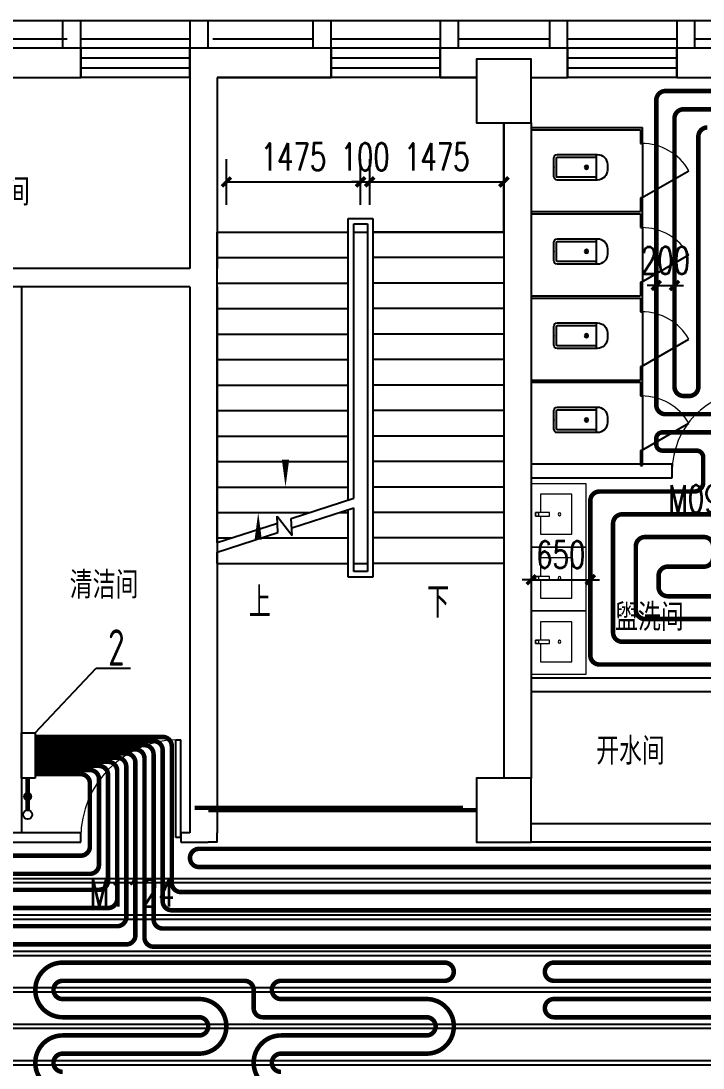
# Model space of a CAD drawing. Extents: x 2430460 to 2514560, y -608375 to -364775.
# Drawn here: x 2486174 to 2493671, y -508717 to -497213 of the extents above; entities that cross this region are included whole.
import ezdxf

# ---------------------------------------------------------------- set-up
doc = ezdxf.new("R2010")
doc.units = 0
doc.header["$LTSCALE"] = 1000
doc.header["$MEASUREMENT"] = 0
doc.linetypes.add('CENTER', pattern=[2, 1.25, -0.25, 0.25, -0.25])
doc.linetypes.add('DASH', pattern=[0.35, 0.25, -0.1])
doc.layers.add('A-FLOR-IDEN', color=7, linetype='Continuous', lineweight=20)
doc.layers.add('A-LVTRY', color=145, linetype='Continuous', lineweight=20)
for name, color, linetype in [('COLUMN', 9, 'Continuous'), ('DIM_SYMB', 3, 'Continuous'), ('EQ-采暖分集水器', 7, 'Continuous'), ('LATRINE', 6, 'Continuous'), ('LVTRY', 6, 'Continuous'), ('PIPE-地暖供', 4, 'Continuous'), ('PIPE-暖供水', 3, 'Continuous'), ('PUB_DIM', 3, 'Continuous'), ('STAIR', 2, 'Continuous'), ('TH_DIM', 3, 'Continuous'), ('VPIPE-暖供水', 3, 'Continuous'), ('VPIPE-暖回水', 2, 'Continuous'), ('WALL', 9, 'Continuous'), ('WINDOW', 4, 'Continuous'), ('WINDOW_TEXT', 7, 'Continuous'), ('木龙骨', 23, 'Continuous'), ('立面', 254, 'Continuous')]:
    doc.layers.add(name, color=color, linetype=linetype)
doc.styles.add('26#标准$0$TSSD_REIN', font='Tssdeng.shx', dxfattribs={"width": 0.7, "bigfont": 'tssdchn.shx'})
doc.styles.add('_TCH_DIM', font='SIMPLEX', dxfattribs={"bigfont": 'GBCBIG'})
doc.styles.add('_TCH_DIM_T3', font='SIMPLEX', dxfattribs={"width": 0.705882, "bigfont": 'GBCBIG'})
doc.styles.add('_TCH_WINDOW', font='SIMPLEX', dxfattribs={"height": 3.5, "bigfont": 'GBCBIG'})
doc.styles.add('ROS', font='simhei.ttf', dxfattribs={"width": 0.7})
doc.dimstyles.new('_TCH_ARCH&&100', dxfattribs={"dimtxt": 297.5, "dimasz": 100, "dimexe": 250, "dimexo": 300, "dimgap": 126.25, "dimtad": 1, "dimdec": 0, "dimzin": 0, "dimdsep": 46, "dimtxsty": '_TCH_DIM_T3', "dimblk": 'ARCHTICK', "dimcen": 0.09, "dimclrt": 7, "dimazin": 2, "dimtfac": 1, "dimtdec": 0, "dimtix": 1, "dimtmove": 2, "dimatfit": 3, "dimfxl": 30, "dimtolj": 1, "dimtzin": 0, "dimarcsym": 0})

# ---------------------------------------------------------------- blocks, each defined once
blk = doc.blocks.new('A$C549865D3')
at = {"layer": 'A-LVTRY'}
for points in [[(252, 500), (252, 458), (299, 458), (299, 500)], [(299, 500), (299, 310), (252, 310), (252, 500)]]:
    blk.add_lwpolyline(points, close=True, dxfattribs=at)
blk.add_lwpolyline([(299, 430), (550, 430), (550, 0), (0, 0), (0, 430), (252, 430)], dxfattribs=at)
blk.add_circle((275, 170), 20, dxfattribs=at)
blk = doc.blocks.new('2313414')
at = {"layer": 'A-LVTRY'}
blk.add_lwpolyline([(1698294, -109163), (1698294, -108463), (1698894, -108463), (1698894, -109163)], close=True, dxfattribs=at)
at = {"layer": 'A-LVTRY', "xscale": -0.8, "yscale": 0.8, "zscale": 0.8, "rotation": 90}
blk.add_blockref('A$C549865D3', (1698741, -108582), dxfattribs=at)
blk = doc.blocks.new('$lvtry$00000200')
at = {"color": 0}
for p, q in [((-110, -40), (-110, -470)), ((100, -30), (-100, -30)), ((110, -470), (110, -40))]:
    blk.add_line(p, q, dxfattribs=at)
blk.add_lwpolyline([(100, 0), (-100, 0, 0.414214), (-140, -40), (-140, -480, 0.414214), (-30, -590), (30, -590, 0.414214), (140, -480), (140, -40, 0.414214)], format="xyb", close=True, dxfattribs=at)
blk.add_lwpolyline([(140, -470), (-140, -470)], dxfattribs=at)
blk.add_circle((0, -359), 20, dxfattribs=at)
for centre, start, end in [((-100, -40), 90, 180), ((100, -40), 0, 90)]:
    blk.add_arc(centre, 10, start, end, dxfattribs=at)
for p in [(0, 0), (0, -359)]:
    blk.add_point(p, dxfattribs=at)
blk = doc.blocks.new('_ArchTick')
at = {"color": 0, "linetype": 'ByBlock', "const_width": 0.4}
blk.add_lwpolyline([(-0.5, -0.5), (0.5, 0.5)], dxfattribs=at)
blk = doc.blocks.new('*D93')
at = {"layer": 'Defpoints', "color": 0, "transparency": 16777216}
for p in [(13499, 21458), (12024, 20906), (13499, 20906)]:
    blk.add_point(p, dxfattribs=at)
at = {"layer": 'PUB_DIM', "color": 0, "lineweight": -2, "transparency": 16777216}
for p, q in [((12024, 21206), (12024, 21708)), ((13499, 21206), (13499, 21708)), ((12024, 21458), (13499, 21458))]:
    blk.add_line(p, q, dxfattribs=at)
at = {"layer": 'PUB_DIM', "color": 0, "lineweight": -2, "transparency": 16777216, "xscale": 100, "yscale": 100, "zscale": 100, "rotation": 180}
blk.add_blockref('_ArchTick', (12024, 21458), dxfattribs=at)
at = {"layer": 'PUB_DIM', "color": 0, "lineweight": -2, "transparency": 16777216, "xscale": 100, "yscale": 100, "zscale": 100}
blk.add_blockref('_ArchTick', (13499, 21458), dxfattribs=at)
at = {"layer": 'PUB_DIM', "color": 7, "transparency": 16777216, "insert": (12762, 21733), "char_height": 297.5, "attachment_point": 5, "style": '_TCH_DIM_T3'}
blk.add_mtext('\\A1;1475', dxfattribs=at)
blk = doc.blocks.new('*D94')
at = {"layer": 'Defpoints', "color": 0, "transparency": 16777216}
for p in [(12024, 21458), (11924, 20906), (12024, 20906)]:
    blk.add_point(p, dxfattribs=at)
at = {"layer": 'PUB_DIM', "color": 0, "lineweight": -2, "transparency": 16777216}
for p, q in [((11924, 21206), (11924, 21708)), ((12024, 21206), (12024, 21708)), ((11924, 21458), (11824, 21458)), ((11924, 21458), (12024, 21458)), ((12024, 21458), (12124, 21458))]:
    blk.add_line(p, q, dxfattribs=at)
at = {"layer": 'PUB_DIM', "color": 0, "lineweight": -2, "transparency": 16777216, "xscale": 100, "yscale": 100, "zscale": 100}
blk.add_blockref('_ArchTick', (11924, 21458), dxfattribs=at)
at = {"layer": 'PUB_DIM', "color": 0, "lineweight": -2, "transparency": 16777216, "xscale": 100, "yscale": 100, "zscale": 100, "rotation": 180}
blk.add_blockref('_ArchTick', (12024, 21458), dxfattribs=at)
at = {"layer": 'PUB_DIM', "color": 7, "transparency": 16777216, "insert": (11974, 21733), "char_height": 297.5, "attachment_point": 5, "style": '_TCH_DIM_T3'}
blk.add_mtext('\\A1;100', dxfattribs=at)
blk = doc.blocks.new('*D95')
at = {"layer": 'Defpoints', "color": 0, "transparency": 16777216}
for p in [(11924, 21458), (10449, 20906), (11924, 20906)]:
    blk.add_point(p, dxfattribs=at)
at = {"layer": 'PUB_DIM', "color": 0, "lineweight": -2, "transparency": 16777216}
for p, q in [((10449, 21206), (10449, 21708)), ((11924, 21206), (11924, 21708)), ((10449, 21458), (11924, 21458))]:
    blk.add_line(p, q, dxfattribs=at)
at = {"layer": 'PUB_DIM', "color": 0, "lineweight": -2, "transparency": 16777216, "xscale": 100, "yscale": 100, "zscale": 100, "rotation": 180}
blk.add_blockref('_ArchTick', (10449, 21458), dxfattribs=at)
at = {"layer": 'PUB_DIM', "color": 0, "lineweight": -2, "transparency": 16777216, "xscale": 100, "yscale": 100, "zscale": 100}
blk.add_blockref('_ArchTick', (11924, 21458), dxfattribs=at)
at = {"layer": 'PUB_DIM', "color": 7, "transparency": 16777216, "insert": (11187, 21733), "char_height": 297.5, "attachment_point": 5, "style": '_TCH_DIM_T3'}
blk.add_mtext('\\A1;1475', dxfattribs=at)
blk = doc.blocks.new('*D204')
at = {"layer": 'Defpoints', "color": 0, "transparency": 16777216}
for p in [(13499, 21458), (12024, 20906), (13499, 20906)]:
    blk.add_point(p, dxfattribs=at)
at = {"layer": 'PUB_DIM', "color": 0, "lineweight": -2, "transparency": 16777216}
for p, q in [((12024, 21206), (12024, 21708)), ((13499, 21206), (13499, 21708)), ((12024, 21458), (13499, 21458))]:
    blk.add_line(p, q, dxfattribs=at)
at = {"layer": 'PUB_DIM', "color": 0, "lineweight": -2, "transparency": 16777216, "xscale": 100, "yscale": 100, "zscale": 100, "rotation": 180}
blk.add_blockref('_ArchTick', (12024, 21458), dxfattribs=at)
at = {"layer": 'PUB_DIM', "color": 0, "lineweight": -2, "transparency": 16777216, "xscale": 100, "yscale": 100, "zscale": 100}
blk.add_blockref('_ArchTick', (13499, 21458), dxfattribs=at)
at = {"layer": 'PUB_DIM', "color": 7, "transparency": 16777216, "insert": (12762, 21733), "char_height": 297.5, "attachment_point": 5, "style": '_TCH_DIM_T3'}
blk.add_mtext('\\A1;1475', dxfattribs=at)
blk = doc.blocks.new('*D205')
at = {"layer": 'Defpoints', "color": 0, "transparency": 16777216}
for p in [(12024, 21458), (11924, 20906), (12024, 20906)]:
    blk.add_point(p, dxfattribs=at)
at = {"layer": 'PUB_DIM', "color": 0, "lineweight": -2, "transparency": 16777216}
for p, q in [((11924, 21206), (11924, 21708)), ((12024, 21206), (12024, 21708)), ((11924, 21458), (11824, 21458)), ((11924, 21458), (12024, 21458)), ((12024, 21458), (12124, 21458))]:
    blk.add_line(p, q, dxfattribs=at)
at = {"layer": 'PUB_DIM', "color": 0, "lineweight": -2, "transparency": 16777216, "xscale": 100, "yscale": 100, "zscale": 100}
blk.add_blockref('_ArchTick', (11924, 21458), dxfattribs=at)
at = {"layer": 'PUB_DIM', "color": 0, "lineweight": -2, "transparency": 16777216, "xscale": 100, "yscale": 100, "zscale": 100, "rotation": 180}
blk.add_blockref('_ArchTick', (12024, 21458), dxfattribs=at)
at = {"layer": 'PUB_DIM', "color": 7, "transparency": 16777216, "insert": (11974, 21733), "char_height": 297.5, "attachment_point": 5, "style": '_TCH_DIM_T3'}
blk.add_mtext('\\A1;100', dxfattribs=at)
blk = doc.blocks.new('*D206')
at = {"layer": 'Defpoints', "color": 0, "transparency": 16777216}
for p in [(11924, 21458), (10449, 20906), (11924, 20906)]:
    blk.add_point(p, dxfattribs=at)
at = {"layer": 'PUB_DIM', "color": 0, "lineweight": -2, "transparency": 16777216}
for p, q in [((10449, 21206), (10449, 21708)), ((11924, 21206), (11924, 21708)), ((10449, 21458), (11924, 21458))]:
    blk.add_line(p, q, dxfattribs=at)
at = {"layer": 'PUB_DIM', "color": 0, "lineweight": -2, "transparency": 16777216, "xscale": 100, "yscale": 100, "zscale": 100, "rotation": 180}
blk.add_blockref('_ArchTick', (10449, 21458), dxfattribs=at)
at = {"layer": 'PUB_DIM', "color": 0, "lineweight": -2, "transparency": 16777216, "xscale": 100, "yscale": 100, "zscale": 100}
blk.add_blockref('_ArchTick', (11924, 21458), dxfattribs=at)
at = {"layer": 'PUB_DIM', "color": 7, "transparency": 16777216, "insert": (11187, 21733), "char_height": 297.5, "attachment_point": 5, "style": '_TCH_DIM_T3'}
blk.add_mtext('\\A1;1475', dxfattribs=at)
blk = doc.blocks.new('*D315')
at = {"layer": 'Defpoints', "color": 0, "transparency": 16777216}
for p in [(13499, 21458), (12024, 20906), (13499, 20906)]:
    blk.add_point(p, dxfattribs=at)
at = {"layer": 'PUB_DIM', "color": 0, "lineweight": -2, "transparency": 16777216}
for p, q in [((12024, 21206), (12024, 21708)), ((13499, 21206), (13499, 21708)), ((12024, 21458), (13499, 21458))]:
    blk.add_line(p, q, dxfattribs=at)
at = {"layer": 'PUB_DIM', "color": 0, "lineweight": -2, "transparency": 16777216, "xscale": 100, "yscale": 100, "zscale": 100, "rotation": 180}
blk.add_blockref('_ArchTick', (12024, 21458), dxfattribs=at)
at = {"layer": 'PUB_DIM', "color": 0, "lineweight": -2, "transparency": 16777216, "xscale": 100, "yscale": 100, "zscale": 100}
blk.add_blockref('_ArchTick', (13499, 21458), dxfattribs=at)
at = {"layer": 'PUB_DIM', "color": 7, "transparency": 16777216, "insert": (12762, 21733), "char_height": 297.5, "attachment_point": 5, "style": '_TCH_DIM_T3'}
blk.add_mtext('\\A1;1475', dxfattribs=at)
blk = doc.blocks.new('*D316')
at = {"layer": 'Defpoints', "color": 0, "transparency": 16777216}
for p in [(12024, 21458), (11924, 20906), (12024, 20906)]:
    blk.add_point(p, dxfattribs=at)
at = {"layer": 'PUB_DIM', "color": 0, "lineweight": -2, "transparency": 16777216}
for p, q in [((11924, 21206), (11924, 21708)), ((12024, 21206), (12024, 21708)), ((11924, 21458), (11824, 21458)), ((11924, 21458), (12024, 21458)), ((12024, 21458), (12124, 21458))]:
    blk.add_line(p, q, dxfattribs=at)
at = {"layer": 'PUB_DIM', "color": 0, "lineweight": -2, "transparency": 16777216, "xscale": 100, "yscale": 100, "zscale": 100}
blk.add_blockref('_ArchTick', (11924, 21458), dxfattribs=at)
at = {"layer": 'PUB_DIM', "color": 0, "lineweight": -2, "transparency": 16777216, "xscale": 100, "yscale": 100, "zscale": 100, "rotation": 180}
blk.add_blockref('_ArchTick', (12024, 21458), dxfattribs=at)
at = {"layer": 'PUB_DIM', "color": 7, "transparency": 16777216, "insert": (11974, 21733), "char_height": 297.5, "attachment_point": 5, "style": '_TCH_DIM_T3'}
blk.add_mtext('\\A1;100', dxfattribs=at)
blk = doc.blocks.new('*D317')
at = {"layer": 'Defpoints', "color": 0, "transparency": 16777216}
for p in [(11924, 21458), (10449, 20906), (11924, 20906)]:
    blk.add_point(p, dxfattribs=at)
at = {"layer": 'PUB_DIM', "color": 0, "lineweight": -2, "transparency": 16777216}
for p, q in [((10449, 21206), (10449, 21708)), ((11924, 21206), (11924, 21708)), ((10449, 21458), (11924, 21458))]:
    blk.add_line(p, q, dxfattribs=at)
at = {"layer": 'PUB_DIM', "color": 0, "lineweight": -2, "transparency": 16777216, "xscale": 100, "yscale": 100, "zscale": 100, "rotation": 180}
blk.add_blockref('_ArchTick', (10449, 21458), dxfattribs=at)
at = {"layer": 'PUB_DIM', "color": 0, "lineweight": -2, "transparency": 16777216, "xscale": 100, "yscale": 100, "zscale": 100}
blk.add_blockref('_ArchTick', (11924, 21458), dxfattribs=at)
at = {"layer": 'PUB_DIM', "color": 7, "transparency": 16777216, "insert": (11187, 21733), "char_height": 297.5, "attachment_point": 5, "style": '_TCH_DIM_T3'}
blk.add_mtext('\\A1;1475', dxfattribs=at)
blk = doc.blocks.new('_FZHK')
blk.add_lwpolyline([(-0.5, -0.5), (0.5, -0.5), (0.5, 0.5), (-0.5, 0.5)], close=True)
blk = doc.blocks.new('$WINLIB2D$00000001')
at = {"color": 0}
for points in [[(-0.5, 0.5), (-0.5, -0.5)], [(-0.5, 0.5), (0.5, 0.5)], [(0.5, -0.5), (0.5, 0.5)], [(0.5, 0.1667), (-0.5, 0.1667)], [(0.5, -0.1667), (-0.5, -0.1667)], [(-0.5, -0.5), (0.5, -0.5)]]:
    blk.add_lwpolyline(points, dxfattribs=at)
blk = doc.blocks.new('$DorLib2D$00000001')
for p, q in [((0.45, 0.975), (0.5, 0.975)), ((0.45, 0), (0.45, 0.975)), ((0.5, 0), (0.5, 0.975)), ((0.5, 0), (0.45, 0))]:
    blk.add_line(p, q)
at = {"lineweight": 13}
blk.add_arc((0.475, 0), 0.975, 91.4693, 180, dxfattribs=at)
blk = doc.blocks.new('*D499')
at = {"layer": 'Defpoints', "color": 0, "transparency": 16777216}
for p in [(13499, 21458), (12024, 20906), (13499, 20906)]:
    blk.add_point(p, dxfattribs=at)
at = {"layer": 'PUB_DIM', "color": 0, "lineweight": -2, "transparency": 16777216}
for p, q in [((12024, 21206), (12024, 21708)), ((13499, 21206), (13499, 21708)), ((12024, 21458), (13499, 21458))]:
    blk.add_line(p, q, dxfattribs=at)
at = {"layer": 'PUB_DIM', "color": 0, "lineweight": -2, "transparency": 16777216, "xscale": 100, "yscale": 100, "zscale": 100, "rotation": 180}
blk.add_blockref('_ArchTick', (12024, 21458), dxfattribs=at)
at = {"layer": 'PUB_DIM', "color": 0, "lineweight": -2, "transparency": 16777216, "xscale": 100, "yscale": 100, "zscale": 100}
blk.add_blockref('_ArchTick', (13499, 21458), dxfattribs=at)
at = {"layer": 'PUB_DIM', "color": 7, "transparency": 16777216, "insert": (12762, 21733), "char_height": 297.5, "attachment_point": 5, "style": '_TCH_DIM_T3'}
blk.add_mtext('\\A1;1475', dxfattribs=at)
blk = doc.blocks.new('*D500')
at = {"layer": 'Defpoints', "color": 0, "transparency": 16777216}
for p in [(12024, 21458), (11924, 20906), (12024, 20906)]:
    blk.add_point(p, dxfattribs=at)
at = {"layer": 'PUB_DIM', "color": 0, "lineweight": -2, "transparency": 16777216}
for p, q in [((11924, 21206), (11924, 21708)), ((12024, 21206), (12024, 21708)), ((11924, 21458), (11824, 21458)), ((11924, 21458), (12024, 21458)), ((12024, 21458), (12124, 21458))]:
    blk.add_line(p, q, dxfattribs=at)
at = {"layer": 'PUB_DIM', "color": 0, "lineweight": -2, "transparency": 16777216, "xscale": 100, "yscale": 100, "zscale": 100}
blk.add_blockref('_ArchTick', (11924, 21458), dxfattribs=at)
at = {"layer": 'PUB_DIM', "color": 0, "lineweight": -2, "transparency": 16777216, "xscale": 100, "yscale": 100, "zscale": 100, "rotation": 180}
blk.add_blockref('_ArchTick', (12024, 21458), dxfattribs=at)
at = {"layer": 'PUB_DIM', "color": 7, "transparency": 16777216, "insert": (11974, 21733), "char_height": 297.5, "attachment_point": 5, "style": '_TCH_DIM_T3'}
blk.add_mtext('\\A1;100', dxfattribs=at)
blk = doc.blocks.new('*D501')
at = {"layer": 'Defpoints', "color": 0, "transparency": 16777216}
for p in [(11924, 21458), (10449, 20906), (11924, 20906)]:
    blk.add_point(p, dxfattribs=at)
at = {"layer": 'PUB_DIM', "color": 0, "lineweight": -2, "transparency": 16777216}
for p, q in [((10449, 21206), (10449, 21708)), ((11924, 21206), (11924, 21708)), ((10449, 21458), (11924, 21458))]:
    blk.add_line(p, q, dxfattribs=at)
at = {"layer": 'PUB_DIM', "color": 0, "lineweight": -2, "transparency": 16777216, "xscale": 100, "yscale": 100, "zscale": 100, "rotation": 180}
blk.add_blockref('_ArchTick', (10449, 21458), dxfattribs=at)
at = {"layer": 'PUB_DIM', "color": 0, "lineweight": -2, "transparency": 16777216, "xscale": 100, "yscale": 100, "zscale": 100}
blk.add_blockref('_ArchTick', (11924, 21458), dxfattribs=at)
at = {"layer": 'PUB_DIM', "color": 7, "transparency": 16777216, "insert": (11187, 21733), "char_height": 297.5, "attachment_point": 5, "style": '_TCH_DIM_T3'}
blk.add_mtext('\\A1;1475', dxfattribs=at)
blk = doc.blocks.new('$TCHSYS$APDOOR2D')
blk.add_line((0.5, 0), (0, 0.866))
at = {"lineweight": 13}
blk.add_arc((0.5, 0), 1, 120, 180, dxfattribs=at)
blk = doc.blocks.new('*D605')
at = {"layer": 'Defpoints', "color": 0, "transparency": 16777216}
for p in [(2493157, -499995), (2493357, -499995), (2493357, -500119)]:
    blk.add_point(p, dxfattribs=at)
at = {"layer": 'TH_DIM', "color": 0, "lineweight": -2, "transparency": 16777216}
for p, q in [((2493157, -500119), (2493057, -500119)), ((2493157, -500119), (2493357, -500119)), ((2493357, -500119), (2493457, -500119)), ((2493157, -500295), (2493157, -500369)), ((2493357, -500295), (2493357, -500369))]:
    blk.add_line(p, q, dxfattribs=at)
at = {"layer": 'TH_DIM', "color": 0, "lineweight": -2, "transparency": 16777216, "xscale": 100, "yscale": 100, "zscale": 100}
blk.add_blockref('_ArchTick', (2493157, -500119), dxfattribs=at)
at = {"layer": 'TH_DIM', "color": 0, "lineweight": -2, "transparency": 16777216, "xscale": 100, "yscale": 100, "zscale": 100, "rotation": 180}
blk.add_blockref('_ArchTick', (2493357, -500119), dxfattribs=at)
at = {"layer": 'TH_DIM', "color": 7, "transparency": 16777216, "insert": (2493257, -499844), "char_height": 297.5, "attachment_point": 5, "style": '_TCH_DIM_T3'}
blk.add_mtext('\\A1;200', dxfattribs=at)
blk = doc.blocks.new('*D610')
at = {"layer": 'Defpoints', "color": 0, "transparency": 16777216}
for p in [(2491782, -503197), (2492432, -503197), (2492432, -503352)]:
    blk.add_point(p, dxfattribs=at)
at = {"layer": 'TH_DIM', "color": 0, "lineweight": -2, "transparency": 16777216}
for p, q in [((2491782, -503352), (2491682, -503352)), ((2491782, -503352), (2492432, -503352)), ((2492432, -503352), (2492532, -503352)), ((2491782, -503497), (2491782, -503602)), ((2492432, -503497), (2492432, -503602))]:
    blk.add_line(p, q, dxfattribs=at)
at = {"layer": 'TH_DIM', "color": 0, "lineweight": -2, "transparency": 16777216, "xscale": 100, "yscale": 100, "zscale": 100}
blk.add_blockref('_ArchTick', (2491782, -503352), dxfattribs=at)
at = {"layer": 'TH_DIM', "color": 0, "lineweight": -2, "transparency": 16777216, "xscale": 100, "yscale": 100, "zscale": 100, "rotation": 180}
blk.add_blockref('_ArchTick', (2492432, -503352), dxfattribs=at)
at = {"layer": 'TH_DIM', "color": 7, "transparency": 16777216, "insert": (2492107, -503077), "char_height": 297.5, "attachment_point": 5, "style": '_TCH_DIM_T3'}
blk.add_mtext('\\A1;650', dxfattribs=at)
blk = doc.blocks.new('A$C67117B41')
blk.add_line((21719.1, 23226.2), (-18720.9, 23226.2))
for points in [[(8849.1, 22926.2), (8849.1, 23226.2), (8649.1, 23226.2), (8649.1, 22926.2)], [(10249.1, 22926.2), (10249.1, 23226.2), (10049.1, 23226.2), (10049.1, 22926.2)], [(11599.1, 22926.2), (11599.1, 23226.2), (11399.1, 23226.2), (11399.1, 22926.2)], [(12999.1, 22926.2), (12999.1, 23226.2), (12799.1, 23226.2), (12799.1, 22926.2)], [(14199.1, 22926.2), (14199.1, 23226.2), (13999.1, 23226.2), (13999.1, 22926.2)], [(15599.1, 22926.2), (15599.1, 23226.2), (15399.1, 23226.2), (15399.1, 22926.2)], [(8699.1, 23026.2), (7599.1, 23026.2)], [(10049.1, 23026.2), (8849.1, 23026.2)], [(11399.1, 23026.2), (10299.1, 23026.2)], [(12799.1, 23026.2), (11599.1, 23026.2)], [(13999.1, 23026.2), (12999.1, 23026.2)], [(15399.1, 23026.2), (14199.1, 23026.2)], [(16699.1, 23026.2), (15599.1, 23026.2)]]:
    blk.add_lwpolyline(points)
at = {"layer": 'DIM_SYMB'}
for points in [[(12749.1, 17126.2, 0, 0, 0), (12749.1, 21756.2, 0, 0, 0), (11099.1, 21756.2, 0, 0, 0), (11099.1, 18106.2, 0, 80, 0), (11099.1, 18406.2, 0, 0, 0)], [(10799.1, 17126.2, 0, 0, 0), (10799.1, 17826.2, 0, 80, 0), (10799.1, 17526.2, 0, 0, 0)]]:
    blk.add_lwpolyline(points, format="xyseb", dxfattribs=at)
at = {"layer": 'LATRINE'}
for p, q in [((13799.1, 22056.2), (15024.1, 22056.2)), ((13799.1, 22056.2), (13799.1, 22031.2)), ((13799.1, 22031.2), (14999.1, 22031.2)), ((14999.1, 22031.2), (14999.1, 21881.2)), ((15024.1, 21881.2), (15024.1, 22056.2)), ((14999.1, 21881.2), (15024.1, 21881.2)), ((15024.1, 21881.2, 400), (15024.1, 21281.2, 400)), ((15024.1, 21281.2), (14999.1, 21281.2)), ((14999.1, 21281.2), (14999.1, 21131.2)), ((15024.1, 21118.7), (15024.1, 21281.2)), ((13799.1, 21131.2), (14999.1, 21131.2)), ((13799.1, 21131.2), (13799.1, 21106.2)), ((13799.1, 21106.2), (14999.1, 21106.2)), ((14999.1, 21106.2), (14999.1, 20956.2)), ((15024.1, 20956.2), (15024.1, 21118.7)), ((14999.1, 20956.2), (15024.1, 20956.2)), ((15024.1, 20956.2, 400), (15024.1, 20356.2, 400)), ((15024.1, 20356.2), (14999.1, 20356.2)), ((14999.1, 20356.2), (14999.1, 20206.2)), ((15024.1, 20193.7), (15024.1, 20356.2)), ((13799.1, 20206.2), (14999.1, 20206.2)), ((13799.1, 20206.2), (13799.1, 20181.2)), ((13799.1, 20181.2), (14999.1, 20181.2)), ((14999.1, 20181.2), (14999.1, 20031.2)), ((15024.1, 20031.2), (15024.1, 20193.7)), ((14999.1, 20031.2), (15024.1, 20031.2)), ((15024.1, 20031.2, 400), (15024.1, 19431.2, 400)), ((15024.1, 19431.2), (14999.1, 19431.2)), ((14999.1, 19431.2), (14999.1, 19281.2)), ((15024.1, 19268.7), (15024.1, 19431.2)), ((13799.1, 19281.2), (14999.1, 19281.2)), ((13799.1, 19281.2), (13799.1, 19256.2)), ((13799.1, 19256.2), (14999.1, 19256.2)), ((14999.1, 19256.2), (14999.1, 19106.2)), ((15024.1, 19106.2), (15024.1, 19268.7)), ((14999.1, 19106.2), (15024.1, 19106.2)), ((15024.1, 19106.2, 400), (15024.1, 18506.2, 400)), ((15024.1, 18506.2), (14999.1, 18506.2)), ((14999.1, 18506.2), (14999.1, 18343.7)), ((15024.1, 18343.7), (15024.1, 18506.2)), ((14999.1, 18343.7), (15024.1, 18343.7))]:
    blk.add_line(p, q, dxfattribs=at)
at = {"layer": 'STAIR'}
for p, q in [((13199.1, 22606.2), (10349.1, 22606.2)), ((10349.1, 22606.2), (10349.1, 20906.2)), ((13499.1, 20906.2), (13499.1, 22106.2)), ((11789.1, 17962.8), (11789.1, 21056.2)), ((11789.1, 21056.2), (12059.1, 21056.2)), ((12059.1, 21056.2), (12059.1, 17116.2)), ((11849.1, 17982.2), (11849.1, 20996.2)), ((11849.1, 20996.2), (11999.1, 20996.2)), ((11999.1, 20996.2), (11999.1, 17176.2)), ((10349.1, 17495.4), (10349.1, 20906.2)), ((10349.1, 20906.2), (11789.1, 20906.2)), ((10349.1, 20906.2), (11789.1, 20906.2)), ((11849.1, 17982.2), (11849.1, 20906.2)), ((11849.1, 20906.2), (11999.1, 20906.2)), ((11999.1, 20906.2), (11999.1, 17266.2)), ((13499.1, 20906.2), (12059.1, 20906.2)), ((12059.1, 20906.2), (13499.1, 20906.2)), ((13499.1, 20906.2), (13499.1, 17266.2)), ((10349.1, 20626.2), (11789.1, 20626.2)), ((13499.1, 20626.2), (12059.1, 20626.2)), ((10349.1, 20346.2), (11789.1, 20346.2)), ((13499.1, 20346.2), (12059.1, 20346.2)), ((10349.1, 20066.2), (11789.1, 20066.2)), ((13499.1, 20066.2), (12059.1, 20066.2)), ((10349.1, 19786.2), (11789.1, 19786.2)), ((13499.1, 19786.2), (12059.1, 19786.2)), ((10349.1, 19506.2), (11789.1, 19506.2)), ((13499.1, 19506.2), (12059.1, 19506.2)), ((10349.1, 19226.2), (11789.1, 19226.2)), ((13499.1, 19226.2), (12059.1, 19226.2)), ((10349.1, 18946.2), (11789.1, 18946.2)), ((13499.1, 18946.2), (12059.1, 18946.2)), ((10349.1, 18666.2), (11789.1, 18666.2)), ((13499.1, 18666.2), (12059.1, 18666.2)), ((10349.1, 18386.2), (11789.1, 18386.2)), ((13499.1, 18386.2), (12059.1, 18386.2)), ((10349.1, 18106.2), (11789.1, 18106.2)), ((13499.1, 18106.2), (12059.1, 18106.2)), ((11162.9, 17759.5), (11849.1, 17982.2)), ((11168.3, 17656.1), (11849.1, 17877.1)), ((11789.1, 17116.2), (11789.1, 17857.6)), ((11849.1, 17266.2), (11849.1, 17877.1)), ((11849.1, 17176.2), (11849.1, 17877.1)), ((10349.1, 17826.2), (11368.5, 17826.2)), ((11016.4, 17606.8), (11007.1, 17785)), ((11007.1, 17785), (11172.6, 17573)), ((11172.6, 17573), (11162.9, 17759.5)), ((11692.4, 17826.2), (11789.1, 17826.2)), ((13499.1, 17826.2), (12059.1, 17826.2)), ((10349.1, 17495.4), (11011, 17710.2)), ((10349.1, 17390.2), (11016.4, 17606.8)), ((10349.1, 17546.2), (10505.8, 17546.2)), ((10829.8, 17546.2), (11789.1, 17546.2)), ((13499.1, 17546.2), (12059.1, 17546.2)), ((10349.1, 17266.2), (10349.1, 17390.2)), ((10349.1, 17266.2), (11789.1, 17266.2)), ((11849.1, 17266.2), (11999.1, 17266.2)), ((13499.1, 17266.2), (12059.1, 17266.2)), ((11999.1, 17176.2), (11849.1, 17176.2)), ((12059.1, 17116.2), (11789.1, 17116.2))]:
    blk.add_line(p, q, dxfattribs=at)
at = {"layer": 'WALL'}
for p, q in [((8849.1, 22926.2), (7399.1, 22926.2)), ((8849.1, 22606.2), (8849.1, 22926.2)), ((10249.1, 22926.2), (10049.1, 22926.2)), ((10049.1, 22926.2), (10049.1, 22606.2)), ((11599.1, 22926.2), (10249.1, 22926.2)), ((11599.1, 22606.2), (11599.1, 22926.2)), ((13499.1, 22926.2), (12799.1, 22926.2)), ((12799.1, 22926.2), (12799.1, 22606.2)), ((14199.1, 22926.2), (13499.1, 22926.2)), ((14199.1, 22606.2), (14199.1, 22926.2)), ((16899.1, 22926.2), (15399.1, 22926.2)), ((15399.1, 22926.2), (15399.1, 22606.2)), ((7399.1, 22606.2), (8849.1, 22606.2)), ((10049.1, 22606.2), (10049.1, 20506.2)), ((10349.1, 22606.2), (11599.1, 22606.2)), ((10349.1, 22606.2), (10349.1, 20506.2)), ((12799.1, 22606.2), (13199.1, 22606.2)), ((13799.1, 22606.2), (14199.1, 22606.2)), ((15399.1, 22606.2), (16899.1, 22606.2)), ((13499.1, 22106.2), (13499.1, 18306.2)), ((13799.1, 22106.2), (13799.1, 18306.2)), ((10049.1, 20506.2), (8099.1, 20506.2)), ((10349.1, 20506.2), (10349.1, 20506.2)), ((10349.1, 20306.2), (10349.1, 20506.2)), ((10049.1, 20306.2), (8099.1, 20306.2)), ((8199.1, 20306.2), (8199.1, 17906.2)), ((10049.1, 20306.2), (10049.1, 14306.2)), ((10349.1, 20306.2), (10349.1, 20306.2)), ((10349.1, 20306.2), (10349.1, 14306.2)), ((13499.1, 18306.2), (13499.1, 15906.2)), ((15349.1, 18356.2), (13799.1, 18356.2)), ((13799.1, 18306.2), (13799.1, 15906.2)), ((15349.1, 18206.2), (15349.1, 18356.2)), ((13799.1, 18206.2), (15349.1, 18206.2)), ((8199.1, 17906.2), (8199.1, 15406.2)), ((16549.1, 16006.2), (13799.1, 16006.2)), ((13499.1, 15906.2), (13499.1, 14906.2)), ((13799.1, 15906.2), (13799.1, 14906.2)), ((16399.1, 15856.2), (13799.1, 15856.2)), ((8199.1, 15406.2), (8199.1, 14306.2)), ((16549.1, 14406.2), (13799.1, 14406.2)), ((8849.1, 14306.2), (8099.1, 14306.2)), ((8849.1, 14206.2), (8849.1, 14306.2)), ((10049.1, 14306.2), (9949.1, 14306.2)), ((9949.1, 14306.2), (9949.1, 14206.2)), ((10349.1, 14306.2), (10349.1, 14306.2)), ((10349.1, 14206.2), (10349.1, 14306.2)), ((8099.1, 14206.2), (8849.1, 14206.2)), ((9949.1, 14206.2), (10249.1, 14206.2)), ((10349.1, 14206.2), (10249.1, 14206.2)), ((16549.1, 14206.2), (13799.1, 14206.2))]:
    blk.add_line(p, q, dxfattribs=at)
at = {"layer": 'A-LVTRY'}
for p in [(-1684494.4, 126608.4), (-1684494.4, 125908.4), (-1684494.4, 125208.4)]:
    blk.add_blockref('2313414', p, dxfattribs=at)
at = {"layer": 'COLUMN', "yscale": 600, "zscale": 600, "rotation": 90}
for p, xscale in [((13499.1, 22456.2), 700), ((13499.1, 14556.2), 699.9999999129213)]:
    blk.add_blockref('_FZHK', p, dxfattribs=dict(at, xscale=xscale))
at = {"layer": 'LATRINE', "xscale": 600, "yscale": 600, "zscale": 25, "rotation": 270}
for p in [(15011.6, 21581.2), (15011.6, 20656.2), (15011.6, 19731.2), (15011.6, 18806.2)]:
    blk.add_blockref('$TCHSYS$APDOOR2D', p, dxfattribs=at)
at = {"layer": 'LVTRY', "extrusion": (0, 0, -1), "zscale": -1, "rotation": 270}
for p in [(-14046.9, 21618.7, 0), (-14046.9, 20693.7, 0), (-14046.9, 19768.7, 0), (-14046.9, 18843.7, 0)]:
    blk.add_blockref('$lvtry$00000200', p, dxfattribs=at)
at = {"layer": 'WINDOW', "xscale": 1200, "yscale": 320, "zscale": 1200, "rotation": 180}
for p in [(9449.1, 22766.2), (12199.1, 22766.2), (14799.1, 22766.2)]:
    blk.add_blockref('$WINLIB2D$00000001', p, dxfattribs=at)
at = {"layer": 'WINDOW'}
ref = blk.add_blockref('$DorLib2D$00000001', (15799.1, 18281.2), dxfattribs=dict(at, xscale=-900, yscale=-900, zscale=-900, rotation=180.0000000000286))
ref.add_attrib('A', 'M0924', (15304.1, 17827.6), dxfattribs={"layer": 'WINDOW_TEXT', "height": 297.5, "style": '_TCH_WINDOW', "width": 0.705882})
ref = blk.add_blockref('$DorLib2D$00000001', (9399.1, 14256.2), dxfattribs=dict(at, xscale=-1100, yscale=-1100, zscale=-1100, rotation=180))
ref.add_attrib('A', 'M1124', (8944.1, 13497.7), dxfattribs={"layer": 'WINDOW_TEXT', "height": 297.5, "style": '_TCH_WINDOW', "width": 0.705882})
at = {"layer": 'A-FLOR-IDEN', "style": 'ROS', "width": 0.7}
for s, p in [('清洁间', (7536.1, 21225.4)), ('清洁间', (8728.3, 16908.9)), ('盥洗间', (14721.6, 16554.5)), ('开水间', (14513.3, 15084))]:
    blk.add_text(s, height=262.87, dxfattribs=at).set_placement(p)
at = {"layer": 'DIM_SYMB', "color": 7, "style": '_TCH_DIM'}
for s, p in [('上', (10694.9, 16671.2)), ('下', (12654.2, 16671.2))]:
    blk.add_text(s, height=337.6, dxfattribs=at).set_placement(p)
at = {"layer": 'PUB_DIM'}
for p1, p2, picture, middle in [((10449.1, 20906.2), (11924.1, 20906.2), '*D95', (11186.6, 21733.1)), ((10449.1, 20906.2), (11924.1, 20906.2), '*D206', (11186.6, 21733.1)), ((10449.1, 20906.2), (11924.1, 20906.2), '*D317', (11186.6, 21733.1)), ((10449.1, 20906.2), (11924.1, 20906.2), '*D501', (11186.6, 21733.1)), ((11924.1, 20906.2), (12024.1, 20906.2), '*D94', (11974.1, 21733.1)), ((11924.1, 20906.2), (12024.1, 20906.2), '*D205', (11974.1, 21733.1)), ((11924.1, 20906.2), (12024.1, 20906.2), '*D316', (11974.1, 21733.1)), ((11924.1, 20906.2), (12024.1, 20906.2), '*D500', (11974.1, 21733.1)), ((12024.1, 20906.2), (13499.1, 20906.2), '*D93', (12761.6, 21733.1)), ((12024.1, 20906.2), (13499.1, 20906.2), '*D204', (12761.6, 21733.1)), ((12024.1, 20906.2), (13499.1, 20906.2), '*D315', (12761.6, 21733.1)), ((12024.1, 20906.2), (13499.1, 20906.2), '*D499', (12761.6, 21733.1))]:
    dim = blk.add_aligned_dim(p1=p1, p2=p2, distance=551.9, dimstyle='_TCH_ARCH&&100', dxfattribs=at)
    dim.commit()
    dim.dimension.update_dxf_attribs({"geometry": picture, "text_midpoint": middle})

msp = doc.modelspace()

# ---------------------------------------------------------------- hatches: boundary and pattern name
at = {"layer": 'VPIPE-暖回水', "linetype": 'DASH'}
msp.add_hatch(color=256, dxfattribs=at).paths.add_polyline_path([(2486298.3, -505733.2), (2486297.2, -505722.8), (2486294, -505712.8), (2486288.8, -505703.8), (2486281.8, -505696), (2486273.3, -505689.9), (2486263.8, -505685.6), (2486253.5, -505683.4), (2486243.1, -505683.4), (2486232.9, -505685.6), (2486223.3, -505689.9), (2486214.8, -505696), (2486207.9, -505703.8), (2486202.6, -505712.8), (2486199.4, -505722.8), (2486198.3, -505733.2), (2486199.4, -505743.6), (2486202.6, -505753.5), (2486207.9, -505762.6), (2486214.8, -505770.3), (2486223.3, -505776.5), (2486232.9, -505780.7), (2486243.1, -505782.9), (2486253.5, -505782.9), (2486263.8, -505780.7), (2486273.3, -505776.5), (2486281.8, -505770.3), (2486288.8, -505762.6), (2486294, -505753.5), (2486297.2, -505743.6)])

# ---------------------------------------------------------------- linework, layer by layer
for p, q in [((2486332, -505033.2), (2487000.2, -504323.3)), ((2487000.2, -504323.3), (2487378.3, -504323.3))]:
    msp.add_line(p, q)
at = {"layer": 'EQ-采暖分集水器'}
for p, q in [((2486182, -505533.2), (2486182, -505033.2)), ((2486182, -505033.2), (2486332, -505033.2)), ((2486182, -505533.2), (2486182, -505033.2)), ((2486182, -505033.2), (2486332, -505033.2)), ((2486332, -505033.2), (2486332, -505533.2)), ((2486332, -505033.2), (2486332, -505533.2)), ((2486332, -505533.2), (2486182, -505533.2)), ((2486332, -505533.2), (2486182, -505533.2))]:
    msp.add_line(p, q, dxfattribs=at)
at = {"layer": 'PIPE-地暖供', "const_width": 50}
for points in [[(2494182, -497983.2), (2493257, -497983.2, 0.4142136), (2493157, -498083.2), (2493157, -501433.2, 0.4142136), (2493257, -501533.2), (2493782, -501533.2, 0.4142136)], [(2493719.5, -498383.2, 0.4142136), (2493619.5, -498483.2), (2493619.5, -501233.2, -0.4142136), (2493519.5, -501333.2), (2493457, -501333.2, -0.4142136), (2493357, -501233.2), (2493357, -498283.2, -0.4142136), (2493457, -498183.2), (2493982, -498183.2, -0.4142136)], [(2493982, -501733.2), (2493223.7, -501733.2, 0.4142136), (2493157, -501799.8), (2493157, -501866.5, 0.4142136), (2493223.7, -501933.2), (2493597.7, -501933.2, -0.4142136), (2493672.7, -502008.2), (2493672.7, -502283.2, -0.4142136), (2493572.7, -502383.2), (2492532, -502383.2, 0.4142136), (2492432, -502483.2), (2492432, -504183.2, 0.4142136), (2492532, -504283.2), (2494582, -504283.2, -0.4142136)], [(2494582, -504033.2), (2492782, -504033.2, -0.4142136), (2492682, -503933.2), (2492682, -502733.2, -0.4142136), (2492782, -502633.2), (2493932, -502633.2, -0.4142136)], [(2493782, -502983.2, 0.4142136), (2493682, -502883.2), (2493032, -502883.2, 0.4142136), (2492932, -502983.2), (2492932, -503683.2, 0.4142136), (2493032, -503783.2), (2494182, -503783.2, 0.4142136)], [(2493932, -503533.2), (2493282, -503533.2, -0.4142136), (2493182, -503433.2), (2493182, -503308.2, -0.4142136), (2493282, -503208.2), (2493682, -503208.2, 0.4142136), (2493782, -503108.2)], [(2495832, -506783.2), (2487932, -506783.2, -0.4142136), (2487832, -506683.2), (2487832, -505178.6, 0.4142136), (2487732, -505078.6), (2486332, -505078.6)], [(2486332, -505124.1), (2487632, -505124.1, -0.4142136), (2487732, -505224.1), (2487732, -506883.2, 0.4142136), (2487832, -506983.2), (2496082, -506983.2, 0.4142136)], [(2496332, -507183.2), (2487732, -507183.2, -0.4142136), (2487632, -507083.2), (2487632, -505269.5, 0.4142136), (2487532, -505169.5), (2486332, -505169.5)], [(2486332, -505215), (2487432, -505215, -0.4142136), (2487532, -505315), (2487532, -507283.2, 0.4142136), (2487632, -507383.2), (2496332, -507383.2, -0.4142136)], [(2486332, -505260.4), (2487332, -505260.4, -0.4142136), (2487432, -505360.4), (2487432, -507258.2, -0.4142136), (2487332, -507358.2), (2477831.9, -507358.2, -0.4142136)], [(2478031.9, -507158.2), (2487232, -507158.2, 0.4142136), (2487332, -507058.2), (2487332, -505405.9, 0.4142136), (2487232, -505305.9), (2486332, -505305.9)], [(2486332, -505351.4), (2487132, -505351.4, -0.4142136), (2487232, -505451.4), (2487232, -506858.2, -0.4142136), (2487132, -506958.2), (2480232, -506958.2, -0.4142136)], [(2480432, -506758.2), (2487032, -506758.2, 0.4142136), (2487132, -506658.2), (2487132, -505496.8, 0.4142136), (2487032, -505396.8), (2486332, -505396.8)], [(2486332, -505442.3), (2486932, -505442.3, -0.4142136), (2487032, -505542.3), (2487032, -506483.2, -0.4142136), (2486932, -506583.2), (2482932, -506583.2, -0.4142136)], [(2483132, -506383.2), (2486832, -506383.2, 0.4142136), (2486932, -506283.2), (2486932, -505587.7, 0.4142136), (2486832, -505487.7), (2486332, -505487.7)], [(2495832, -506308.2), (2488132, -506308.2, 0.4142136), (2488032, -506408.2), (2488032, -506408.2, 0.4142136), (2488132, -506508.2), (2495832, -506508.2, -0.4142136)], [(2486632, -508958.2, -0.4142136), (2486332, -508658.2, -0.4142136), (2486632, -508358.2), (2488132, -508358.2, 0.4142136), (2488232, -508258.2, 0.4142136), (2488132, -508158.2), (2486632, -508158.2, -0.4142136), (2486332, -507858.2, -0.4142136), (2486632, -507558.2), (2490831.4, -507558.2, -0.4142136), (2490931.4, -507658.2), (2490931.4, -507658.2, -0.4142136), (2490831.4, -507758.2), (2489032, -507758.2, 0.4142136), (2488932, -507858.2), (2488932, -507858.2, 0.4142136), (2489032, -507958.2), (2490632, -507958.2, -0.4142136), (2490932, -508258.2, -0.4142136), (2490632, -508558.2), (2489032, -508558.2, 0.4142136), (2488932, -508658.2, 0.4142136), (2489032, -508758.2)], [(2496332, -507558.2), (2492032, -507558.2, 0.4142136), (2491932, -507658.2), (2491932, -507658.2, 0.4142136), (2492032, -507758.2), (2496332, -507758.2, -0.4142136)], [(2489032, -508958.2, -0.4142136), (2488732, -508658.2, -0.4142136), (2489032, -508358.2), (2490632, -508358.2, 0.4142136), (2490732, -508258.2, 0.4142136), (2490632, -508158.2), (2488832, -508158.2, -0.4142136), (2488732, -508058.2), (2488732, -507858.2, 0.4142136), (2488632, -507758.2), (2486632, -507758.2, 0.4142136), (2486532, -507858.2, 0.4142136), (2486632, -507958.2), (2488132, -507958.2, -0.4142136), (2488432, -508258.2, -0.4142136), (2488132, -508558.2), (2486632, -508558.2, 0.4142136), (2486532, -508658.2, 0.4142136), (2486632, -508758.2)], [(2496332, -507958.2), (2492032, -507958.2, 0.4142136), (2491932, -508058.2), (2491932, -508058.2, 0.4142136), (2492032, -508158.2), (2496582, -508158.2, 0.4142136)]]:
    msp.add_lwpolyline(points, format="xyb", dxfattribs=at)
at = {"layer": 'PIPE-暖供水', "linetype": 'Continuous', "const_width": 50}
msp.add_lwpolyline([(2486248.3, -505883.2), (2486248.3, -505533.2)], dxfattribs=at)
at = {"layer": 'VPIPE-暖供水', "linetype": 'Continuous'}
msp.add_circle((2486248.3, -505933.2), 50, dxfattribs=at)
at = {"layer": '木龙骨', "color": 253}
for points in [[(2459782, -506633.2), (2499582, -506633.2), (2499582, -506683.2), (2459782, -506683.2)], [(2459782, -507033.2), (2499582, -507033.2), (2499582, -507083.2), (2459782, -507083.2)], [(2459782, -507433.2), (2499582, -507433.2), (2499582, -507483.2), (2459782, -507483.2)], [(2459782, -507833.2), (2499582, -507833.2), (2499582, -507883.2), (2459782, -507883.2)], [(2459782, -508233.2), (2499582, -508233.2), (2499582, -508283.2), (2459782, -508283.2)], [(2459782, -508633.2), (2499582, -508633.2), (2499582, -508683.2), (2459782, -508683.2)]]:
    msp.add_lwpolyline(points, dxfattribs=at)
at = {"layer": '立面', "linetype": 'CENTER', "const_width": 50}
for points in [[(2488082, -505858.2), (2491032, -505858.2)], [(2488232, -505883.2), (2491182, -505883.2)]]:
    msp.add_lwpolyline(points, dxfattribs=at)

# ---------------------------------------------------------------- block references
msp.add_blockref('A$C67117B41', (2477982.9, -520439.4))

# ---------------------------------------------------------------- texts
at = {"insert": (2487131.7, -504296.6), "char_height": 400, "width": 1509.222, "attachment_point": 7, "style": '26#标准$0$TSSD_REIN'}
msp.add_mtext('2', dxfattribs=at)

# ---------------------------------------------------------------- dimensions: what is measured, and where the dimension line sits
at = {"layer": 'TH_DIM'}
for p1, p2, distance, picture, middle in [((2493157, -499995.3), (2493357, -499995.3), -123.8, '*D605', (2493257, -499844)), ((2491782, -503197.2), (2492432, -503197.2), -155.1, '*D610', (2492107, -503077.3))]:
    dim = msp.add_aligned_dim(p1=p1, p2=p2, distance=distance, dimstyle='_TCH_ARCH&&100', dxfattribs=at)
    dim.commit()
    dim.dimension.update_dxf_attribs({"geometry": picture, "text_midpoint": middle})

doc.saveas('drawing.dxf')
